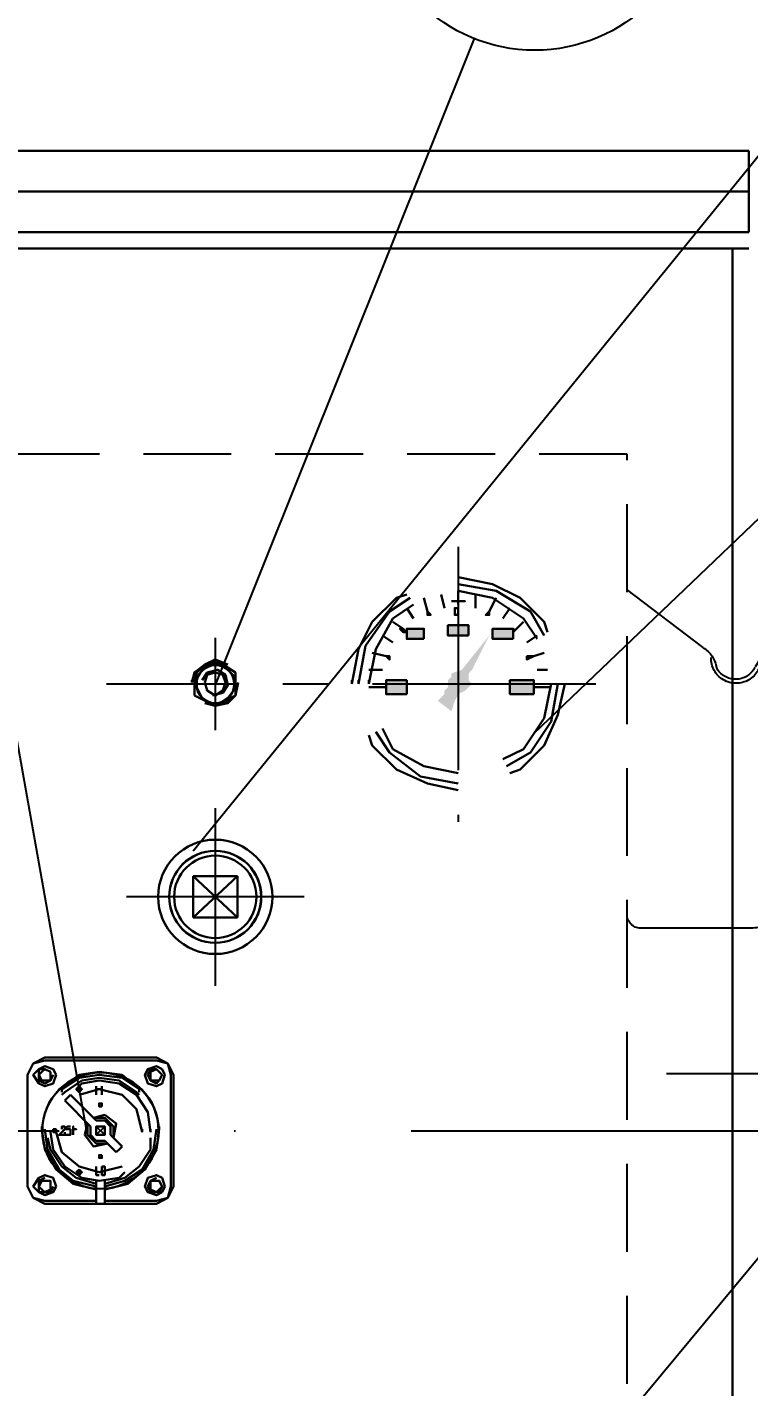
# Model space of a CAD drawing. Header units: inches. Extents: x 198356 to 209798, y -190593 to -183267.
# Drawn here: x 201294 to 201561, y -184268 to -183766 of the extents above; entities that cross this region are included whole.
import ezdxf

# ---------------------------------------------------------------- set-up
doc = ezdxf.new("R2010")
doc.units = ezdxf.units.IN
doc.header["$LTSCALE"] = 13
for name, pattern in [('CENTERX2', [101.6, 63.5, -12.7, 12.7, -12.7]), ('DASHDOT', [1, 0.5, -0.25, 0, -0.25]), ('DASHED', [0.75, 0.5, -0.25]), ('HIDDEN', [9.525, 6.35, -3.175])]:
    doc.linetypes.add(name, pattern=pattern)
for name, color, linetype in [('1', 4, 'Continuous'), ('2', 3, 'Continuous'), ('4虚线层', 6, 'DASHED'), ('7标注层', 4, 'Continuous'), ('粗实线', 4, 'Continuous'), ('虚线', 6, 'HIDDEN')]:
    doc.layers.add(name, color=color, linetype=linetype)
for name, color, linetype, lineweight in [('1粗实线', 4, 'Continuous', 50), ('2细实线', 3, 'Continuous', 20), ('标注、文本', 3, 'Continuous', 25)]:
    doc.layers.add(name, color=color, linetype=linetype, lineweight=lineweight)
doc.styles.get("Standard").update_dxf_attribs({"font": 'gbenor.shx', "bigfont": 'gbcbig.shx'})
doc.dimstyles.new('英寸 1-10', dxfattribs={"dimscale": 14, "dimtxt": 3.5, "dimasz": 2, "dimexe": 1.5, "dimexo": 0.5, "dimgap": 0.5, "dimtad": 1, "dimtoh": 1, "dimdec": 0, "dimdsep": 46, "dimtxsty": 'Standard', "dimcen": 2.5, "dimclrd": 3, "dimclre": 3, "dimclrt": 3, "dimadec": 0, "dimazin": 2, "dimtfac": 1, "dimtdec": 0, "dimtmove": 0, "dimatfit": 2, "dimfxl": 1, "dimarcsym": 0})

# ---------------------------------------------------------------- blocks, each defined once
blk = doc.blocks.new('A$C611D0E0A')
at = {"layer": '粗实线', "lineweight": 30}
h = blk.add_hatch(color=256, dxfattribs=at)
h.dxf.hatch_style = 2
h.paths.add_polyline_path([(0.931, 2.201), (0.931, 2.159), (0.974, 2.159)])
h = blk.add_hatch(color=256, dxfattribs=at)
h.dxf.hatch_style = 2
h.paths.add_polyline_path([(1.693, 2.201), (1.651, 2.159), (1.693, 2.159)])
h = blk.add_hatch(color=256, dxfattribs=at)
h.dxf.hatch_style = 2
h.paths.add_polyline_path([(1.185, 1.905), (1.439, 1.905), (1.439, 2.032), (1.185, 2.032)])
h = blk.add_hatch(color=256, dxfattribs=at)
h.dxf.hatch_style = 2
h.paths.add_polyline_path([(0.593, 1.99), (0.635, 1.99), (0.635, 1.947)])
h = blk.add_hatch(color=256, dxfattribs=at)
h.dxf.hatch_style = 2
h.paths.add_polyline_path([(0.635, 1.863), (0.889, 1.863), (0.889, 1.99), (0.635, 1.99)])
h = blk.add_hatch(color=256, dxfattribs=at)
h.dxf.hatch_style = 2
h.paths.add_polyline_path([(0.931, 1.905), (1.143, 1.482), (1.27, 1.482)])
h = blk.add_hatch(color=256, dxfattribs=at)
h.dxf.hatch_style = 2
h.paths.add_polyline_path([(1.736, 1.863), (1.947, 1.863), (1.947, 1.99), (1.736, 1.99)])
h = blk.add_hatch(color=256, dxfattribs=at)
h.dxf.hatch_style = 2
h.paths.add_polyline_path([(1.99, 1.99), (1.947, 1.947), (1.99, 1.947)])
h = blk.add_hatch(color=256, dxfattribs=at)
h.dxf.hatch_style = 2
h.paths.add_polyline_path([(1.99, 1.99), (2.032, 1.99), (1.99, 1.947)])
h = blk.add_hatch(color=256, dxfattribs=at)
h.dxf.hatch_style = 2
h.paths.add_polyline_path([(0.423, 1.651), (0.466, 1.651), (0.466, 1.609)])
h = blk.add_hatch(color=256, dxfattribs=at)
h.dxf.hatch_style = 2
h.paths.add_polyline_path([(2.159, 1.651), (2.201, 1.651), (2.159, 1.609)])
h = blk.add_hatch(color=256, dxfattribs=at)
h.dxf.hatch_style = 2
h.paths.add_polyline_path([(0.381, 1.185), (0.677, 1.185), (0.677, 1.355), (0.381, 1.355)])
h = blk.add_hatch(color=256, dxfattribs=at)
h.dxf.hatch_style = 2
h.paths.add_polyline_path([(1.143, 1.482), (1.185, 1.439), (1.397, 1.439)])
h = blk.add_hatch(color=256, dxfattribs=at)
h.dxf.hatch_style = 2
h.paths.add_polyline_path([(1.143, 1.482), (1.27, 1.482), (1.397, 1.439)])
h = blk.add_hatch(color=256, dxfattribs=at)
h.dxf.hatch_style = 2
h.paths.add_polyline_path([(1.185, 1.355), (1.143, 1.312), (1.439, 1.312)])
h = blk.add_hatch(color=256, dxfattribs=at)
h.dxf.hatch_style = 2
h.paths.add_polyline_path([(1.185, 1.439), (1.185, 1.397), (1.397, 1.397)])
h = blk.add_hatch(color=256, dxfattribs=at)
h.dxf.hatch_style = 2
h.paths.add_polyline_path([(1.185, 1.439), (1.397, 1.439), (1.397, 1.397)])
h = blk.add_hatch(color=256, dxfattribs=at)
h.dxf.hatch_style = 2
h.paths.add_polyline_path([(1.185, 1.397), (1.185, 1.355), (1.439, 1.355)])
h = blk.add_hatch(color=256, dxfattribs=at)
h.dxf.hatch_style = 2
h.paths.add_polyline_path([(1.185, 1.397), (1.397, 1.397), (1.439, 1.355)])
h = blk.add_hatch(color=256, dxfattribs=at)
h.dxf.hatch_style = 2
h.paths.add_polyline_path([(1.185, 1.355), (1.439, 1.355), (1.439, 1.312)])
h = blk.add_hatch(color=256, dxfattribs=at)
h.dxf.hatch_style = 2
h.paths.add_polyline_path([(1.947, 1.185), (2.201, 1.185), (2.201, 1.355), (1.947, 1.355)])
h = blk.add_hatch(color=256, dxfattribs=at)
h.dxf.hatch_style = 2
h.paths.add_polyline_path([(1.143, 1.312), (1.185, 1.27), (1.439, 1.27)])
h = blk.add_hatch(color=256, dxfattribs=at)
h.dxf.hatch_style = 2
h.paths.add_polyline_path([(1.143, 1.312), (1.439, 1.312), (1.439, 1.27)])
h = blk.add_hatch(color=256, dxfattribs=at)
h.dxf.hatch_style = 2
h.paths.add_polyline_path([(1.185, 1.27), (1.228, 1.228), (1.482, 1.228)])
h = blk.add_hatch(color=256, dxfattribs=at)
h.dxf.hatch_style = 2
h.paths.add_polyline_path([(1.185, 1.27), (1.439, 1.27), (1.482, 1.228)])
h = blk.add_hatch(color=256, dxfattribs=at)
h.dxf.hatch_style = 2
h.paths.add_polyline_path([(1.228, 1.228), (1.312, 1.185), (1.482, 1.185)])
h = blk.add_hatch(color=256, dxfattribs=at)
h.dxf.hatch_style = 2
h.paths.add_polyline_path([(1.228, 1.228), (1.482, 1.228), (1.482, 1.185)])
h = blk.add_hatch(color=256, dxfattribs=at)
h.dxf.hatch_style = 2
h.paths.add_polyline_path([(1.312, 1.185), (1.355, 1.101), (1.566, 1.101)])
h = blk.add_hatch(color=256, dxfattribs=at)
h.dxf.hatch_style = 2
h.paths.add_polyline_path([(1.312, 1.185), (1.482, 1.185), (1.566, 1.101)])
h = blk.add_hatch(color=256, dxfattribs=at)
h.dxf.hatch_style = 2
h.paths.add_polyline_path([(1.355, 1.101), (1.566, 1.101), (1.397, 0.974)])
for points in [[(1.312, 2.625), (0.889, 2.54), (0.55, 2.371), (0.254, 2.074), (0.212, 1.947)], [(1.312, 2.54), (0.847, 2.455), (0.423, 2.201), (0.254, 1.905)], [(1.312, 2.455), (0.889, 2.371), (0.508, 2.117), (0.339, 1.863)], [(2.54, 1.312), (2.455, 1.778), (2.159, 2.201), (1.905, 2.371)], [(2.625, 1.312), (2.54, 1.736), (2.371, 2.074), (2.074, 2.371), (1.947, 2.413)], [(2.413, 1.312), (2.328, 1.736), (2.117, 2.117), (1.863, 2.286)], [(2.54, 1.312), (2.54, 1.355)], [(2.625, 1.312), (2.625, 1.355)], [(0, 1.312), (0.085, 0.931), (0.254, 0.55), (0.55, 0.254), (0.677, 0.212)], [(0.085, 1.312), (0.169, 0.847), (0.423, 0.466), (0.72, 0.296)], [(0.169, 1.312), (0.254, 0.889), (0.508, 0.508), (0.762, 0.381)], [(1.312, 0.212), (1.736, 0.296), (2.117, 0.508), (2.244, 0.762)], [(1.312, 0.085), (1.778, 0.169), (2.159, 0.466), (2.328, 0.72)], [(1.312, 0), (1.693, 0.085), (2.074, 0.254), (2.371, 0.55), (2.413, 0.677)]]:
    blk.add_lwpolyline(points, dxfattribs=at)
for points in [[(0.931, 2.201), (0.974, 2.159), (0.931, 2.159)], [(1.397, 2.328), (1.228, 2.328)], [(1.312, 2.244), (1.312, 2.201), (1.312, 2.159), (1.355, 2.159), (1.355, 2.201), (1.355, 2.244)], [(1.693, 2.201), (1.693, 2.159), (1.651, 2.159)], [(1.693, 2.201), (1.651, 2.159), (1.693, 2.159)], [(1.185, 1.905), (1.439, 1.905), (1.439, 2.032), (1.185, 2.032)], [(0.593, 1.99), (0.635, 1.947)], [(0.635, 1.863), (0.889, 1.863), (0.889, 1.99), (0.635, 1.99)], [(1.736, 1.863), (1.947, 1.863), (1.947, 1.99), (1.736, 1.99)], [(2.032, 1.99), (1.99, 1.947), (1.947, 1.947), (1.99, 1.99)], [(1.99, 1.99), (1.947, 1.947), (1.99, 1.947), (2.032, 1.99)], [(0.381, 1.651), (0.466, 1.609), (0.466, 1.651), (0.423, 1.651)], [(2.201, 1.651), (2.159, 1.609), (2.159, 1.651)], [(2.201, 1.651), (2.159, 1.609), (2.159, 1.651)], [(0.381, 1.185), (0.677, 1.185), (0.677, 1.355), (0.381, 1.355)], [(1.947, 1.185), (2.201, 1.185), (2.201, 1.355), (1.947, 1.355)], [(0.339, 1.27), (0.381, 1.27)], [(2.286, 1.27), (2.201, 1.27)], [(2.286, 1.27), (2.201, 1.27)]]:
    blk.add_lwpolyline(points, close=True, dxfattribs=at)
for points in [[(0.847, 2.371), (0.847, 2.371), (0.931, 2.201), (0.931, 2.201)], [(1.101, 2.413), (1.101, 2.413), (1.101, 2.244), (1.101, 2.244)], [(1.312, 2.455), (1.312, 2.455), (1.312, 2.286), (1.312, 2.286)], [(1.524, 2.413), (1.524, 2.413), (1.482, 2.244), (1.482, 2.244)], [(1.736, 2.371), (1.736, 2.371), (1.693, 2.201), (1.693, 2.201)], [(0.677, 2.244), (0.677, 2.244), (0.762, 2.117), (0.762, 2.117)], [(1.947, 2.244), (1.947, 2.244), (1.863, 2.117), (1.863, 2.117)], [(0.508, 2.074), (0.508, 2.074), (0.593, 1.99), (0.593, 1.99)], [(2.117, 2.074), (2.117, 2.074), (1.99, 1.99), (1.99, 1.99)], [(0.339, 1.905), (0.339, 1.905), (0.466, 1.82), (0.466, 1.82)], [(2.244, 1.905), (2.244, 1.905), (2.117, 1.82), (2.117, 1.82)], [(0.254, 1.693), (0.254, 1.693), (0.381, 1.651), (0.381, 1.651)], [(2.371, 1.693), (2.371, 1.693), (2.201, 1.651), (2.201, 1.651)], [(0.212, 1.482), (0.212, 1.482), (0.339, 1.482), (0.339, 1.482)], [(2.413, 1.482), (2.413, 1.482), (2.244, 1.482), (2.244, 1.482)], [(2.413, 1.312), (2.413, 1.312), (2.413, 1.355), (2.413, 1.355)], [(0.169, 1.27), (0.169, 1.27), (0.339, 1.27), (0.339, 1.27)], [(2.413, 1.27), (2.413, 1.27), (2.286, 1.27), (2.286, 1.27)]]:
    blk.add_open_spline(points, degree=3, dxfattribs=at)
blk = doc.blocks.new('A$C588303E3')
at = {"layer": '粗实线', "lineweight": 30}
for points in [[(0.63, 8.25), (5.71, 11.43)], [(11.43, 5.71), (10.79, 8.25), (8.25, 10.16), (5.71, 11.43), (2.54, 10.16)], [(10.79, 5.71), (10.16, 8.25), (8.25, 10.16), (5.71, 10.79), (3.17, 10.16)], [(10.79, 2.54), (10.79, 8.25), (5.71, 11.43)], [(8.89, 6.35), (7.62, 8.25), (5.08, 8.89), (3.17, 7.62), (2.54, 5.08), (3.81, 3.17), (6.35, 2.54)], [(0, 5.71), (0.63, 2.54), (2.54, 0.63), (5.71, 0), (8.25, 0.63)], [(0, 5.71), (0.63, 2.54), (3.17, 0.63), (5.71, 0), (8.25, 0.63)], [(10.79, 5.71), (10.79, 6.35)], [(10.79, 2.54), (5.71, 0), (0.63, 2.54)]]:
    blk.add_lwpolyline(points, dxfattribs=at)
for points in [[(8.89, 8.89), (6.98, 10.16), (4.44, 10.16), (2.54, 8.89), (0.63, 6.98), (0.63, 4.44), (2.54, 1.91), (4.44, 0.63), (6.98, 0.63), (8.89, 1.91), (10.16, 4.44), (10.16, 6.98)], [(8.25, 5.71), (7.62, 7.62), (5.71, 8.25), (3.81, 7.62), (3.17, 5.71), (3.81, 3.81), (5.71, 2.54), (7.62, 3.81)]]:
    blk.add_lwpolyline(points, close=True, dxfattribs=at)
for points in [[(0.63, 2.54), (0.63, 2.54), (0.63, 8.25), (0.63, 8.25)], [(11.43, 5.71), (11.43, 5.71), (11.43, 6.35), (11.43, 6.35)]]:
    blk.add_open_spline(points, degree=3, dxfattribs=at)
blk = doc.blocks.new('1.03')
at = {"layer": '虚线'}
for p, q in [((3421.92, 19104.69), (3458.79, 19104.72)), ((3471.4, 19097.87), (3504.72, 19046.38)), ((3401.94, 19084.67), (3401.97, 19044.67)), ((3523.97, 19053.45), (3552.09, 19074.98)), ((3421.97, 19044.69), (3424.96, 19056.21)), ((3448.96, 19056.21), (3488.65, 18962)), ((3406.98, 19039.67), (3416.98, 19039.68)), ((3507.1, 18949.77), (3547.06, 18949.81))]:
    blk.add_line(p, q, dxfattribs=at)
for centre, radius, start, end in [((3421.94, 19084.69), 20, 90.054, 180.054), ((3458.8, 19089.72), 15, 32.9123, 90.054), ((3436.96, 19059.7), 15, 333.1721, 209.7607), ((3436.96, 19059.7), 12.5, 343.7938, 196.2874), ((3528.97, 19044.79), 10, 120.0506, 172.7033), ((3511.77, 19049.52), 9.24, 178.4593, 1.6487), ((3406.97, 19044.67), 5, 180.054, 270.054), ((3416.97, 19044.68), 5, 270.054, 0.054), ((3511.97, 19049.77), 8, 206.5132, 332.3392), ((3507.08, 18969.77), 20, 202.8444, 270.054), ((3547.06, 18954.81), 5, 270.054, 0.054)]:
    blk.add_arc(centre, radius, start, end, dxfattribs=at)
blk = doc.blocks.new('A$C75176214')
at = {"layer": '粗实线', "lineweight": 30}
h = blk.add_hatch(color=256, dxfattribs=at)
h.dxf.hatch_style = 2
h.paths.add_polyline_path([(0.762, 1.736), (0.72, 1.693), (0.804, 1.693)])
h = blk.add_hatch(color=256, dxfattribs=at)
h.dxf.hatch_style = 2
h.paths.add_polyline_path([(0.72, 1.693), (0.804, 1.693), (0.762, 1.651)])
h = blk.add_hatch(color=256, dxfattribs=at)
h.dxf.hatch_style = 2
h.paths.add_polyline_path([(0.381, 1.101), (0.381, 1.058), (0.423, 1.058)])
h = blk.add_hatch(color=256, dxfattribs=at)
h.dxf.hatch_style = 2
h.paths.add_polyline_path([(0.381, 1.101), (0.423, 1.101), (0.423, 1.058)])
h = blk.add_hatch(color=256, dxfattribs=at)
h.dxf.hatch_style = 2
h.paths.add_polyline_path([(0.762, 0.508), (0.72, 0.466), (0.804, 0.466)])
h = blk.add_hatch(color=256, dxfattribs=at)
h.dxf.hatch_style = 2
h.paths.add_polyline_path([(0.72, 0.466), (0.804, 0.466), (0.762, 0.423)])
for points in [[(0.254, 2.159), (0.085, 2.074), (0, 1.905)], [(0.254, 2.117), (0.085, 2.074), (0, 1.905)], [(2.159, 1.905), (2.074, 2.074), (1.905, 2.159)], [(2.117, 1.905), (2.074, 2.074), (1.905, 2.117)], [(0.254, 1.99), (0.169, 1.99), (0.169, 1.905), (0.169, 1.82), (0.254, 1.778), (0.339, 1.82), (0.381, 1.905)], [(1.651, 1.693), (1.397, 1.905), (1.058, 1.947), (0.762, 1.905), (0.466, 1.693)], [(1.651, 1.651), (1.651, 1.693), (1.397, 1.863), (1.058, 1.905), (0.762, 1.863), (0.508, 1.693), (0.508, 1.651)], [(1.651, 1.609), (1.609, 1.651), (1.355, 1.82), (1.058, 1.863), (0.804, 1.82), (0.55, 1.651), (0.508, 1.609)], [(1.82, 1.058), (1.778, 1.355), (1.609, 1.609), (1.355, 1.778), (1.058, 1.82), (0.804, 1.778), (0.72, 1.693)], [(1.905, 1.99), (1.82, 1.99), (1.778, 1.905), (1.82, 1.82), (1.905, 1.778), (1.947, 1.82), (1.99, 1.905), (1.947, 1.947), (1.905, 1.99), (1.82, 1.947), (1.82, 1.905), (1.82, 1.82), (1.905, 1.82), (1.947, 1.82), (1.99, 1.905)], [(0.635, 1.609), (0.593, 1.566), (0.55, 1.524)], [(0.762, 1.651), (0.72, 1.693), (0.762, 1.736)], [(0.762, 1.651), (0.804, 1.693), (0.762, 1.736)], [(1.693, 1.058), (1.609, 1.397), (1.397, 1.609), (1.058, 1.693), (0.762, 1.609)], [(1.27, 0.974), (1.312, 1.185), (1.143, 1.312), (0.974, 1.27)], [(1.27, 1.016), (1.27, 1.143), (1.143, 1.27), (0.974, 1.27)], [(1.228, 1.016), (1.228, 1.143), (1.143, 1.228), (1.016, 1.228)], [(0.212, 1.143), (0.212, 1.101), (0.254, 0.804), (0.423, 0.508), (0.677, 0.296), (1.016, 0.212)], [(0.254, 1.101), (0.296, 0.804), (0.466, 0.508), (0.677, 0.339), (1.016, 0.254)], [(0.339, 1.058), (0.381, 0.804), (0.55, 0.55), (0.804, 0.381), (1.058, 0.339), (1.355, 0.381), (1.439, 0.466)], [(0.423, 1.058), (0.508, 0.762), (0.762, 0.55), (1.058, 0.466), (1.397, 0.55)], [(0.508, 1.101), (0.508, 1.143), (0.55, 1.143), (0.55, 1.101), (0.508, 1.058), (0.466, 1.016), (0.55, 1.016)], [(0.635, 1.143), (0.593, 1.143), (0.55, 1.101), (0.593, 1.101), (0.635, 1.101), (0.635, 1.058), (0.635, 1.016), (0.593, 1.016), (0.55, 1.016), (0.55, 1.058)], [(0.677, 1.101), (0.677, 1.143), (0.677, 1.101), (0.72, 1.101), (0.677, 1.101), (0.677, 1.058)], [(0.677, 1.016), (0.677, 1.058)], [(0.889, 1.185), (0.847, 1.016), (0.974, 0.847), (1.185, 0.889)], [(0.889, 1.185), (0.889, 1.016), (1.016, 0.889), (1.143, 0.889)], [(0.931, 1.143), (0.931, 1.016), (1.016, 0.931), (1.143, 0.931)], [(1.143, 0.212), (1.482, 0.296), (1.736, 0.508), (1.905, 0.804), (1.947, 1.101), (1.947, 1.143)], [(1.143, 0.254), (1.439, 0.339), (1.693, 0.508), (1.863, 0.804), (1.905, 1.101)], [(1.82, 1.058), (1.82, 1.101)], [(0.296, 0.974), (0.339, 0.804), (0.508, 0.55), (0.72, 0.381), (1.016, 0.296)], [(1.143, 0.296), (1.439, 0.381), (1.651, 0.55), (1.82, 0.804), (1.82, 0.974)], [(1.397, 0.847), (1.355, 0.804), (1.312, 0.762)], [(0.72, 0.466), (0.762, 0.508)], [(0.762, 0.508), (0.804, 0.466), (0.762, 0.423)], [(1.016, 0.55), (1.016, 0.423), (1.058, 0.423)], [(0, 0.254), (0.085, 0.085), (0.254, 0.042)], [(0, 0.254), (0.085, 0.085), (0.254, 0)], [(0.254, 0.381), (0.169, 0.339), (0.169, 0.254), (0.169, 0.169), (0.254, 0.169), (0.339, 0.169), (0.381, 0.254)], [(1.905, 0.381), (1.82, 0.339), (1.778, 0.254), (1.82, 0.169), (1.905, 0.169), (1.947, 0.169), (1.99, 0.254), (1.947, 0.339), (1.905, 0.339), (1.82, 0.339), (1.82, 0.254), (1.82, 0.212), (1.905, 0.169), (1.947, 0.212), (1.99, 0.254)], [(1.905, 0.042), (2.074, 0.085), (2.117, 0.254)], [(1.905, 0), (2.074, 0.085), (2.159, 0.254)]]:
    blk.add_lwpolyline(points, dxfattribs=at)
for points in [[(0.423, 1.905), (0.381, 1.99), (0.254, 2.032), (0.169, 1.99), (0.085, 1.905), (0.169, 1.778), (0.254, 1.736), (0.381, 1.778)], [(2.032, 1.905), (1.99, 1.99), (1.905, 2.032), (1.778, 1.99), (1.736, 1.905), (1.778, 1.778), (1.905, 1.736), (1.99, 1.778)], [(0, 1.905), (0, 0.254)], [(0.339, 1.905), (0.339, 1.947), (0.254, 1.99), (0.212, 1.947), (0.169, 1.905), (0.212, 1.82), (0.254, 1.82), (0.339, 1.82)], [(1.101, 1.439), (1.101, 1.482), (1.058, 1.482), (1.058, 1.439)], [(0.381, 1.101), (0.423, 1.101), (0.423, 1.058), (0.381, 1.058)], [(1.143, 1.058), (1.143, 1.143), (1.058, 1.143), (1.016, 1.143), (1.016, 1.058), (1.016, 1.016), (1.058, 1.016), (1.143, 1.016)], [(1.101, 0.72), (1.058, 0.72), (1.058, 0.677), (1.101, 0.677)], [(0.423, 0.254), (0.381, 0.381), (0.254, 0.423), (0.169, 0.381), (0.085, 0.254), (0.169, 0.169), (0.254, 0.127), (0.381, 0.169)], [(1.101, 0.55), (1.101, 0.508), (1.101, 0.466), (1.101, 0.423), (1.143, 0.423), (1.143, 0.466), (1.143, 0.508), (1.143, 0.55)], [(2.032, 0.254), (1.99, 0.381), (1.905, 0.423), (1.778, 0.381), (1.736, 0.254), (1.778, 0.169), (1.905, 0.127), (1.99, 0.169)], [(0.339, 0.254), (0.339, 0.339), (0.254, 0.339), (0.212, 0.339), (0.169, 0.254), (0.212, 0.212), (0.254, 0.169), (0.339, 0.212)]]:
    blk.add_lwpolyline(points, close=True, dxfattribs=at)
for points in [[(0.254, 2.159), (0.254, 2.159), (1.905, 2.159), (1.905, 2.159)], [(0.254, 2.117), (0.254, 2.117), (1.905, 2.117), (1.905, 2.117)], [(2.117, 1.905), (2.117, 1.905), (2.117, 0.254), (2.117, 0.254)], [(2.159, 1.905), (2.159, 1.905), (2.159, 0.254), (2.159, 0.254)], [(0.635, 1.609), (0.635, 1.609), (1.016, 1.228), (1.016, 1.228)], [(0.72, 1.693), (0.72, 1.693), (0.762, 1.651), (0.762, 1.651)], [(1.016, 1.609), (1.016, 1.609), (1.016, 1.736), (1.016, 1.736)], [(1.016, 1.693), (1.016, 1.693), (1.101, 1.693), (1.101, 1.693)], [(1.101, 1.736), (1.101, 1.736), (1.101, 1.609), (1.101, 1.609)], [(1.101, 1.609), (1.101, 1.609), (1.101, 1.736), (1.101, 1.736)], [(0.55, 1.524), (0.55, 1.524), (0.931, 1.143), (0.931, 1.143)], [(1.228, 1.016), (1.228, 1.016), (1.397, 0.847), (1.397, 0.847)], [(1.693, 1.058), (1.693, 1.058), (1.693, 1.101), (1.693, 1.101)], [(1.143, 0.931), (1.143, 0.931), (1.312, 0.762), (1.312, 0.762)], [(0.72, 0.466), (0.72, 0.466), (0.762, 0.423), (0.762, 0.423)], [(1.016, 0), (1.016, 0), (1.016, 0.339), (1.016, 0.339)], [(1.143, 0), (1.143, 0), (1.143, 0.339), (1.143, 0.339)], [(0.254, 0.042), (0.254, 0.042), (1.016, 0.042), (1.016, 0.042)], [(0.254, 0), (0.254, 0), (1.905, 0), (1.905, 0)], [(1.058, 0), (1.058, 0), (1.101, 0), (1.101, 0)], [(1.143, 0.042), (1.143, 0.042), (1.905, 0.042), (1.905, 0.042)]]:
    blk.add_open_spline(points, degree=3, dxfattribs=at)
blk = doc.blocks.new('A$C08F7720E')
at = {"layer": '标注、文本'}
for p, q in [((10.16, 11.43), (11.43, 10.16)), ((10.16, 10.16), (11.43, 11.43))]:
    blk.add_line(p, q, dxfattribs=at)
at = {"layer": '标注、文本', "xscale": 10, "yscale": 10, "zscale": 10}
blk.add_blockref('A$C75176214', (0, 0), dxfattribs=at)
blk = doc.blocks.new('*U96')
at = {"layer": '1', "color": 1, "linetype": 'CENTERX2', "lineweight": -3, "ltscale": 0.1}
blk.add_line((32.5, 0), (-32.5, 0), dxfattribs=at)
blk = doc.blocks.new('*D101')
at = {"layer": '2细实线', "color": 3, "linetype": 'ByBlock', "lineweight": -2}
for p, q in [((204482.46, -183812.81), (204702.34, -183812.81)), ((204681.34, -183854.81), (204681.34, -185990.8)), ((204332.46, -186032.8), (204702.34, -186032.8)), ((201100.83, -188826.91), (201100.83, -188994.78)), ((199830.83, -188846.49), (199830.83, -188994.78)), ((201072.83, -188973.78), (199858.83, -188973.78))]:
    blk.add_line(p, q, dxfattribs=at)
at = {"layer": '2细实线', "color": 3, "linetype": 'ByBlock'}
for points in [[(204674.34, -183854.81), (204688.34, -183854.81), (204681.34, -183812.81)], [(204674.34, -185990.8), (204688.34, -185990.8), (204681.34, -186032.8)], [(199858.83, -188969.12), (199858.83, -188978.45), (199830.83, -188973.78)], [(201072.83, -188969.12), (201072.83, -188978.45), (201100.83, -188973.78)]]:
    blk.add_solid(points, dxfattribs=at)
at = {"layer": 'Defpoints', "color": 0, "linetype": 'ByBlock'}
for p in [(204475.46, -183812.81), (204325.46, -186032.8), (204681.34, -186032.8), (201100.83, -188819.91), (199830.83, -188839.49), (199830.83, -188973.78)]:
    blk.add_point(p, dxfattribs=at)
at = {"layer": '2细实线', "color": 3, "linetype": 'ByBlock', "insert": (204636.06, -185152.31), "char_height": 73.5, "attachment_point": 5, "rotation": 90}
blk.add_mtext('2220 [87]', dxfattribs=at)
at = {"layer": '2细实线', "color": 3, "linetype": 'ByBlock', "insert": (200465.83, -188941.26), "char_height": 49, "attachment_point": 5}
blk.add_mtext('1270 [50]', dxfattribs=at)

msp = doc.modelspace()

# ---------------------------------------------------------------- linework, layer by layer
at = {"layer": '1', "color": 1, "linetype": 'CENTERX2', "lineweight": -3, "ltscale": 0.1}
for p, q in [((201453.452, -183958.035), (201453.452, -184059.624)), ((201363.658, -183991.672), (201363.658, -184025.865)), ((201504.247, -184008.81), (201323.418, -184008.81)), ((201363.613, -184054.599), (201363.613, -184120.187)), ((201396.452, -184087.393), (201330.863, -184087.393)), ((201363.626, -184114.621), (201363.626, -184120.26)), ((201363.626, -184114.621), (201363.626, -184120.26)), ((201363.626, -184114.621), (201363.626, -184120.26))]:
    msp.add_line(p, q, dxfattribs=at)
at = {"layer": '2', "linetype": 'DASHDOT', "ltscale": 20}
msp.add_line((199355.196, -184173.798), (204588.133, -184173.798), dxfattribs=at)
at = {"layer": '4虚线层', "ltscale": 5}
for p, q in [((201515.829, -183923.802), (199955.829, -183923.802)), ((201515.829, -185924.802), (201515.829, -183923.802))]:
    msp.add_line(p, q, dxfattribs=at)
at = {"layer": '7标注层', "color": 3, "linetype": 'ByBlock'}
for points in [[(201764.973, -183756.074), (201481.392, -184027.066)], [(201607.101, -183761.169), (201355.514, -184070.498)], [(201946.394, -183760.784), (201425.499, -184388.16)], [(201459.367, -183770.308), (201363.703, -184008.81)], [(201244.568, -183773.686), (201315.952, -184173.269)]]:
    msp.add_lwpolyline(points, dxfattribs=at)
msp.add_circle((201481.704, -183714.621), 60, dxfattribs=at)
at = {"layer": '标注、文本', "color": 4, "lineweight": 30}
msp.add_line((201554.829, -185924.802), (201554.829, -183847.807), dxfattribs=at)
at = {"layer": '粗实线', "lineweight": 30}
for p, q in [((201560.829, -183811.807), (199830.829, -183811.807)), ((201560.829, -183841.807), (201560.829, -183811.807)), ((201560.829, -183826.807), (199830.829, -183826.807)), ((201560.829, -183841.807), (199830.829, -183841.807)), ((201560.829, -183847.807), (199830.829, -183847.807)), ((201355.514, -184094.994), (201355.514, -184079.792)), ((201371.801, -184079.792), (201355.514, -184094.994)), ((201371.801, -184094.994), (201355.514, -184079.792)), ((201355.514, -184079.792), (201371.801, -184079.792)), ((201371.801, -184079.792), (201371.801, -184094.994)), ((201371.801, -184094.994), (201355.514, -184094.994))]:
    msp.add_line(p, q, dxfattribs=at)
for centre, radius in [((201363.658, -184008.81), 7), ((201363.703, -184008.81), 7), ((201363.613, -184087.393), 17), ((201363.658, -184087.393), 17), ((201321.198, -184173.798), 21.5), ((201321.243, -184173.798), 21.5)]:
    msp.add_circle(centre, radius, dxfattribs=at)
at = {"layer": '粗实线', "lineweight": 30, "extrusion": (0, 0, -1)}
for major_axis, start_param, end_param in [((14.933, 14.933), 3.9269908, 10.2101761), ((-10.756, 10.756), 5.497787143781302, 11.78097245096089)]:
    msp.add_ellipse((201363.658, -184087.393), major_axis=major_axis, ratio=1, start_param=start_param, end_param=end_param, dxfattribs=at)

# ---------------------------------------------------------------- block references
at = {"layer": '1粗实线', "color": 0, "linetype": 'ByBlock', "lineweight": -2}
msp.add_blockref('*U96', (201562.91, -184152.807), dxfattribs=at)
at = {"layer": '4虚线层', "ltscale": 3, "xscale": -1}
msp.add_blockref('1.03', (205067.888, -203048.785), dxfattribs=at)
at = {"layer": '标注、文本'}
for name, p, xscale, yscale, zscale in [('A$C611D0E0A', (201492.822, -184048.021), -30, 30, 30), ('A$C588303E3', (201372.126, -184016.826), -1.5, 1.5, 1.5)]:
    msp.add_blockref(name, p, dxfattribs=dict(at, xscale=xscale, yscale=yscale, zscale=zscale))
at = {"layer": '标注、文本', "xscale": 2.500000000009743, "yscale": 2.5, "zscale": 2.5, "rotation": 0.0001599611627314318}
msp.add_blockref('A$C08F7720E', (201294.256, -184200.786), dxfattribs=at)

# ---------------------------------------------------------------- dimensions: what is measured, and where the dimension line sits
at = {"layer": '2细实线', "linetype": 'ByBlock'}
dim = msp.add_linear_dim(base=(204681.343, -186032.802), p1=(204475.464, -183812.807), p2=(204325.464, -186032.802), angle=90, dimstyle='英寸 1-10', override={"dimtxt": 5.25, "dimasz": 3}, dxfattribs=at)
dim.commit()
dim.dimension.update_dxf_attribs({"geometry": '*D101', "text_midpoint": (204681.343, -185152.306), "dimtype": 160})
dim = msp.add_linear_dim(base=(199830.829, -188973.785), p1=(201100.829, -188819.91), p2=(199830.829, -188839.487), dimstyle='英寸 1-10', dxfattribs=at)
dim.commit()
dim.dimension.update_dxf_attribs({"geometry": '*D101', "text_midpoint": (200465.829, -188941.264)})

doc.saveas('drawing.dxf')
